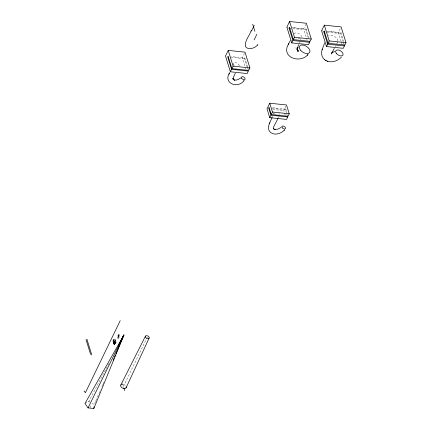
<?xml version="1.0" encoding="UTF-8"?>
<svg xmlns="http://www.w3.org/2000/svg" width="430" height="430" viewBox="0 0 430 430"><rect width="100%" height="100%" fill="white"/><g stroke="black" fill="none" stroke-linecap="round" stroke-linejoin="round"><path stroke-width="0.32" stroke-dasharray="2.15 1.61" d="M299.253 43.134L299.699 42.032M300.608 39.818L301.065 38.711M95.6 401.405L94.288 404.485L92.101 403.249M95.858 400.792L97.169 397.712M97.433 397.1L100.582 389.714M101.894 386.635L102.679 384.791M102.942 384.178L104.254 381.098M233.189 64.597L233.635 63.581M273.62 113.939L274.066 112.923M272.05 117.454L272.572 116.283M244.466 53.282L242.289 57.787L245.025 66.618M247.035 66.747L244.541 58.711L244.869 58.034L231.308 56.609M123.426 386.462L147.27 337.142M307.171 40.243L303.655 28.896L305.832 24.392M308.149 37.351L305.848 29.928L306.284 29.03L292.077 27.536M285.165 115.014L283.795 110.607L285.977 106.102M286.434 112.767L285.504 109.779L285.832 109.102L272.271 107.677M341.124 41.371L338.388 32.546L340.571 28.041M343.081 41.619L340.587 33.578L341.022 32.68L327.461 31.256M278.205 117.793L278.79 116.659M108.887 363.425L88.822 401.4L85.522 403.206M335.19 46.768L335.653 45.935M337.05 43.425L337.679 42.296M296.157 48.122L295.829 47.929L296.302 48.122M286.864 27.133L288.154 27.267M292.674 27.74L303.655 28.896M321.602 30.783L322.892 30.917M327.413 31.39L338.388 32.546M292.932 28.573L305.848 29.928M327.026 32.153L340.587 33.578M230.98 57.287L244.541 58.711M271.943 108.355L285.504 109.779M272.819 109.456L283.795 110.607M295.899 48.009L296.329 48.165M89.918 402.018L88.822 401.4L89.209 402.636M238.983 64.898L239.091 65.247M274.093 113.955L274.023 113.708A2.962 1.838 25.8 0 1 274.082 112.88M341.022 32.68L343.704 41.334M343.269 42.237L343.844 44.091M341.323 42L341.909 43.892M306.284 29.03L309.159 38.302M285.832 109.102L286.944 112.687M286.616 113.364L287.17 115.154M244.869 58.034L247.933 67.929M248.126 68.547L248.701 70.402M247.223 67.365L247.798 69.219M245.224 67.247L245.809 69.139M122.502 383.474L123.797 387.661M90.166 405.726L90.741 407.581M279.5 114.487L279.414 114.24A2.962 1.838 25.8 0 0 278.877 113.429M338.002 40.839L337.561 39.399A5.923 3.682 25.8 0 0 328.396 35.749M234.323 65.591A2.962 1.838 25.8 0 1 234.113 63.006A2.962 1.838 25.8 0 1 237.634 63.409A2.962 1.838 25.8 0 1 238.983 66.123M122.055 384.372A2.983 1.854 25.8 0 1 125.727 385.963M337.577 42.457A5.923 3.682 25.8 0 1 336.486 43.339M330.154 42.495A5.923 3.682 25.8 0 1 329.52 42.086M300.231 38.705A4.187 2.601 25.8 0 1 299.275 38.861L297.925 38.716A4.187 2.601 25.8 0 1 296.415 38.157M294.072 33.836A4.187 2.601 25.8 0 1 297.673 33.121A4.187 2.601 25.8 0 1 301.312 35.771L301.629 36.808A4.187 2.601 25.8 0 1 301.634 37.093"/><path stroke-width="0.64" d="M332.143 52.476C332.094 52.191 331.476 55.045 331.428 53.051M331.584 53.933L331.686 53.492L331.584 53.831M93.81 408.5L123.931 334.943L84.973 403.507L88.053 407.893L93.81 408.5L94.014 406.78M113.912 343.613L114.16 342.93M113.735 342.812L113.687 343.027A4.026 3.021 -20.7 0 0 113.644 343.28L113.799 342.93M322.242 49.364C320.936 52.879 321.506 57.34 324.666 59.695M322.263 49.299L324.709 42.78M322.161 49.622L322.339 49.041M229.706 72.536C222.681 82.985 237.392 89.236 243.971 80.695M272.05 117.454C270.61 121.717 266.433 127.054 269.637 131.532C273.539 136.036 280.871 133.977 284.402 130.043M229.034 74.207L229.158 73.89M229.212 73.75L229.335 73.439M269.465 123.55L269.589 123.238M269.642 123.098L269.766 122.781M298.662 44.591L296.937 49.66L296.92 49.348M113.816 342.887L113.982 342.097M113.176 360.173L113.961 358.33M114.487 357.099L115.272 355.25M115.799 354.019L123.931 334.943L118.288 345.623M118.486 334.524L117.976 335.986L118.39 336.486A0.795 0.537 -17.2 0 0 118.599 336.454A0.672 0.457 -17.2 0 0 118.938 336.287L119.25 335.884M126.055 387.865L149.102 338.114A2.075 1.29 25.8 0 0 146.926 335.696A2.075 1.29 25.8 0 0 145.781 337.62A2.075 1.29 25.8 0 0 149.108 338.104M288.471 44.129C280.559 57.249 300.296 64.151 308.073 54.416M228.222 50.396L225.503 56.024L230.389 71.788L247.175 73.552L248.373 71.074L231.582 69.311L227.75 56.948L228.077 56.271L231.91 68.633L248.701 70.402L249.9 67.924L245.014 52.159L228.222 50.396L233.108 66.155L231.91 68.633M230.389 71.788L231.582 69.311M251.265 30.422C249.647 35.642 244.643 40.544 245.417 46.257A6.348 4.3 -17.2 0 0 246.325 47.456L246.729 47.762A7.568 5.128 -17.2 0 0 247.395 48.133L248.389 48.488A5.208 3.531 -17.2 0 0 250.136 48.654L252.286 48.273A8.036 5.45 -17.2 0 0 257.376 45.172M251.491 31.041L254.211 25.408M254.146 39.893L256.866 34.26M120.223 320.64L85.382 392.714L84.001 390.935M114.176 342.517L115.681 342.672L115.928 342.156L115.235 339.915L113.601 339.743L113.036 340.915L113.73 343.156L115.364 343.328L115.611 342.812L114.111 342.651L113.477 340.275L114.111 342.651M114.982 340.431L115.235 339.915M113.73 343.156L114.294 341.984L113.601 339.743M119.223 334.653L117.82 337.658A1.548 1.048 -17.2 0 0 117.788 338.125L118.25 338.254L119.008 337.491M291.75 42.892L292.894 40.528L289.062 28.165L289.498 27.262L293.33 39.63L310.116 41.393L311.261 39.028L306.375 23.263L289.583 21.5L286.864 27.133L291.75 42.892L308.541 44.661L309.681 42.296L309.299 41.06M293.33 39.63L294.469 37.265L289.583 21.5M269.739 117.659L270.938 115.181L268.718 108.016L269.04 107.339L271.265 114.504L288.052 116.272L289.25 113.794L286.52 104.979L269.728 103.216L267.008 108.844L269.739 117.659L286.531 119.422L287.729 116.944L287.358 115.751M271.265 114.504L272.464 112.026L269.728 103.216M326.488 46.542L327.633 44.177L323.795 31.815L324.231 30.917L328.068 43.279L344.855 45.042L346 42.678L341.114 26.913L324.322 25.15L321.602 30.783L326.488 46.542L343.274 48.31L344.419 45.946L344.038 44.709M328.068 43.279L329.208 40.915L324.322 25.15M118.943 345.177L123.931 334.943L88.053 407.893M288.498 44.07L290.309 40.603M332.385 51.976L332.234 52.283L334.271 48.429M288.331 44.419L288.637 43.785M235.301 73.251C233.877 76.707 231.286 79.657 234.732 80.136L234.162 79.996L235.946 80.12L238.053 79.582L240.848 77.873M120.798 385.065L145.442 336.163M277.909 118.357C275.651 124.281 270.868 128.855 275.157 129.478L274.593 129.344L277.78 129.167L280.951 127.516M114.305 342.92L114.02 343.436A3.902 2.3 -15 0 0 113.928 343.635M257.925 44.376L257.355 45.166M243.756 80.937L244.111 80.539M284.187 130.279L284.542 129.887M341.463 57.088C337.297 61.597 329.466 63.78 324.408 59.491M307.735 54.739L307.192 55.228M334.809 51.6L331.723 52.621M298.269 47.391L297.297 47.843M113.902 341.888L113.423 343.248A4.332 3.01 -18.3 0 0 113.412 343.446L113.418 343.575A1.806 1.252 -18.2 0 0 113.477 343.855M289.062 28.165L290.352 28.299M323.795 31.815L325.091 31.949M294.469 37.265L311.261 39.028M329.208 40.915L346 42.678M292.894 40.528L309.681 42.296M327.633 44.177L344.419 45.946M233.108 66.155L249.9 67.924M272.464 112.026L289.25 113.794M270.938 115.181L287.729 116.944M114.294 341.984L115.928 342.156M327.203 61.141L327.843 61.366M325.58 60.34L326.171 60.673M233.297 79.512L233.689 79.781M273.727 128.86L274.12 129.124M252.673 24.182L254.893 31.358M123.969 388.215L124.727 390.65M86.908 339.227L91.8 354.992M86.027 339.609L90.612 354.395M126.2 386.941A2.983 1.854 25.8 0 1 122.582 388.113A2.983 1.854 25.8 0 1 121.394 384.554M114.912 343.484A1.005 0.672 -25 0 1 114.262 344.199A1.113 0.758 -15.5 0 0 114.944 343.484L114.213 343.984A0.871 0.597 -14.8 0 0 114.923 343.479A1.027 0.672 -26.5 0 1 114.267 344.102M113.654 343.683A1.483 1.123 -17.1 0 1 113.633 343.409L113.633 343.441A4.262 2.569 -13.6 0 0 113.59 343.672L113.584 343.774A1.677 1.01 -14.2 0 0 113.617 344.016M233.006 78.83C233.038 79.856 233.044 77.604 233.006 78.83M297.232 48.402L297.146 48.692L297.238 48.391M273.571 128.672L273.442 128.371L273.571 128.672M297.49 49.047L297.334 48.773L298.054 51.353L297.329 48.751L297.485 49.036M297.985 50.864L297.909 50.428L298.054 51.353L297.99 50.88M282.252 127.839A2.075 1.199 31.9 0 0 285.45 128.635A2.075 1.199 31.9 0 0 283.397 126.097A2.075 1.199 31.9 0 0 282.252 127.839M241.821 78.491A2.075 1.199 31.9 0 0 245.019 79.292A2.075 1.199 31.9 0 0 242.966 76.755A2.075 1.199 31.9 0 0 241.821 78.491M336.47 53.562A4.149 2.403 31.9 0 0 342.877 55.158A4.149 2.403 31.9 0 0 338.765 50.084A4.149 2.403 31.9 0 0 336.47 53.562M300.468 50.181A5.961 3.451 31.9 0 0 309.67 52.476A5.961 3.451 31.9 0 0 303.763 45.193A5.961 3.451 31.9 0 0 300.468 50.181"/></g></svg>
